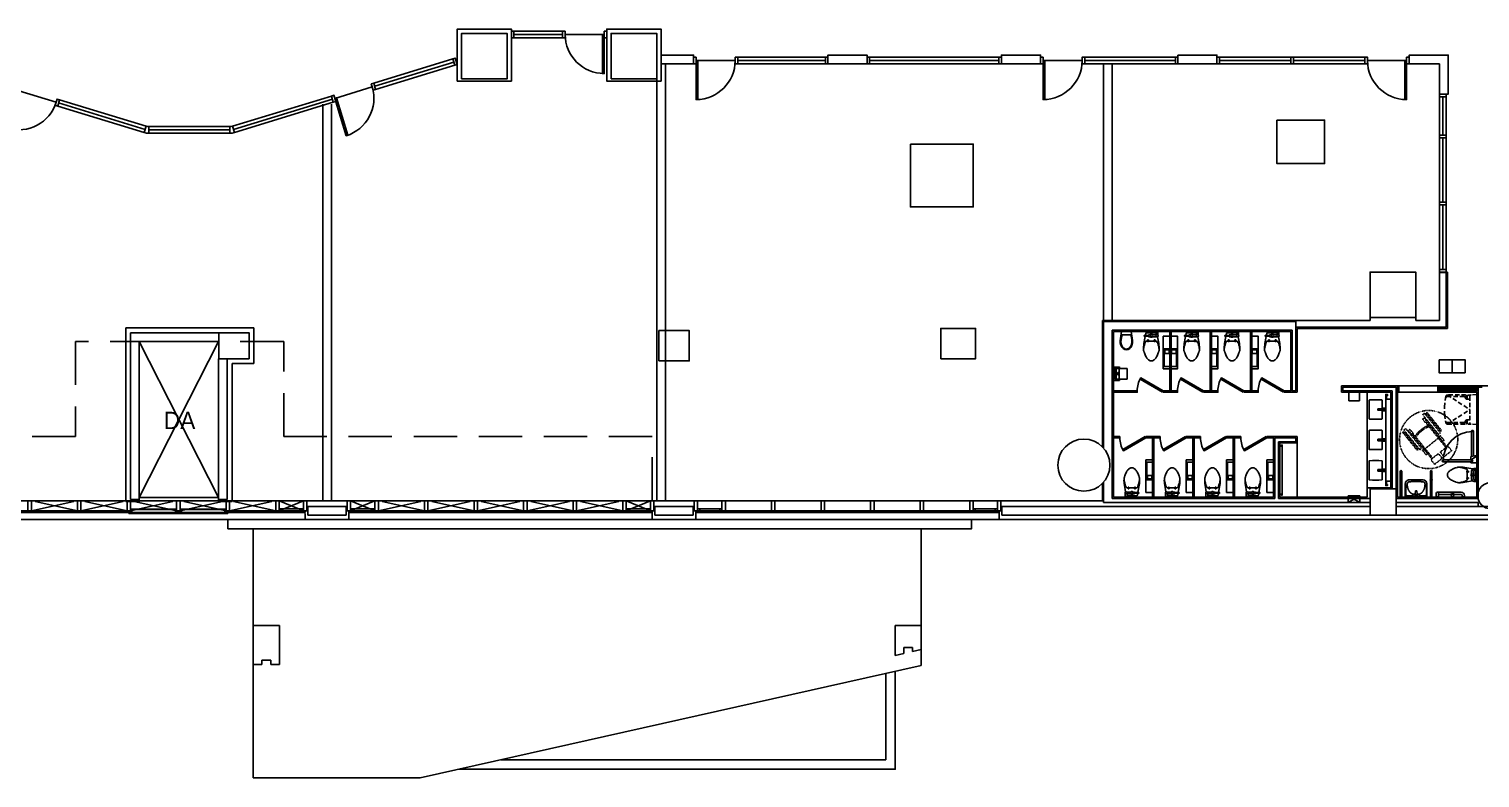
# Model space of a CAD drawing. Header units: millimetres. Extents: x -7448 to 427567, y 91657 to 341328.
# Drawn here: x 325300 to 358755, y 192582 to 209842 of the extents above; entities that cross this region are included whole.
import ezdxf
from ezdxf.enums import TextEntityAlignment as Align
from ezdxf.lldxf.tags import DXFTag

# ---------------------------------------------------------------- set-up
doc = ezdxf.new("R2010")
doc.units = ezdxf.units.MM
doc.header["$LTSCALE"] = 500
doc.header["$MEASUREMENT"] = 0
for name, pattern in [('HID', [2.6, 1.6, -1]), ('HIDDEN', [2, 1, -1]), ('HOON1', [3, 2, -1])]:
    doc.linetypes.add(name, pattern=pattern)
doc.layers.add('e-plan', color=9, linetype='CONTINUOUS')
doc.styles.add('돋움', font='Dotum.ttf')
tags = doc.linetypes.add('HIDDENX2', pattern=[0.75, 0.5, -0.25]).pattern_tags.tags
tags[6:7] = [DXFTag(74, 4), DXFTag(75, 0), DXFTag(340, '0'), DXFTag(46, 1.0), DXFTag(50, 0.0), DXFTag(44, 0.0), DXFTag(45, 0.0)]
tags[4:5] = [DXFTag(74, 4), DXFTag(75, 0), DXFTag(340, '0'), DXFTag(46, 1.0), DXFTag(50, 0.0), DXFTag(44, 0.0), DXFTag(45, 0.0)]

# ---------------------------------------------------------------- blocks, each defined once
blk = doc.blocks.new('2F 기둥 140514')
at = {"layer": 'e-plan', "ltscale": 0.5}
for points in [[(269753, 72800), (270453, 72800), (270453, 72200), (269753, 72200)], [(279903, 72150), (280603, 72150), (280603, 72850), (279903, 72850)], [(286403, 72200), (287203, 72200), (287203, 72900), (286403, 72900)], [(296303, 68600), (296903, 68600), (296903, 69200), (296303, 69200)]]:
    blk.add_lwpolyline(points, close=True, dxfattribs=at)
blk = doc.blocks.new('A$C786028D1')
at = {"layer": 'e-plan', "linetype": 'ByBlock'}
blk.add_circle((-56110, -59205), 300, dxfattribs=at)
blk = doc.blocks.new('A$C7D8044CD')
at = {"layer": 'e-plan'}
blk.add_lwpolyline([(0, 300), (300, 300), (300, 0), (0, 0)], close=True, dxfattribs=at)
blk = doc.blocks.new('A$C66941DA5')
at = {"layer": 'e-plan'}
blk.add_line((-900, 0), (0, 0), dxfattribs=at)
blk.add_lwpolyline([(-900, 0), (-860, 0), (-860, -900), (-900, -900)], close=True, dxfattribs=at)
blk.add_arc((-900, 0), 900, 270, 360, dxfattribs=at)
blk = doc.blocks.new('A$C6B9375F1')
at = {"layer": 'e-plan'}
blk.add_lwpolyline([(-30, 195), (-30, 155), (10, 155), (10, -80), (-70, -80), (-70, 155), (-30, 155)], dxfattribs=at)
blk = doc.blocks.new('syswin560')
at = {"layer": 'e-plan', "ltscale": 0.5}
for p, q in [((510, 0), (50, 0)), ((510, -50), (50, -50))]:
    blk.add_line(p, q, dxfattribs=at)
for points in [[(0, -50), (50, -50), (50, 0), (0, 0)], [(510, -50), (560, -50), (560, 0), (510, 0)]]:
    blk.add_lwpolyline(points, close=True, dxfattribs=at)
blk = doc.blocks.new('A$C3F8C4852')
at = {"layer": 'e-plan'}
for p, q in [((463, 430), (0, 430)), ((7537, 430), (8000, 430)), ((0, 300), (443, 300)), ((0, 100), (443, 100)), ((503, 195), (7497, 195)), ((503, 155), (7497, 155)), ((503, 155), (503, 0)), ((7497, 155), (7497, 0)), ((8000, 300), (7557, 300)), ((8000, 100), (7557, 100)), ((0, 0), (503, 0)), ((503, 0), (7497, 0)), ((8000, 0), (7497, 0))]:
    blk.add_line(p, q, dxfattribs=at)
at = {"layer": 'e-plan', "ltscale": 0.5}
for p, q in [((543, 430), (7457, 430)), ((443, 300), (443, 100)), ((7557, 300), (7557, 100))]:
    blk.add_line(p, q, dxfattribs=at)
at = {"layer": 'e-plan', "ltscale": 0.5, "rotation": 180}
blk.add_blockref('A$C6B9375F1', (473, 350), dxfattribs=at)
at = {"layer": 'e-plan', "ltscale": 0.5, "extrusion": (0, 0, -1), "zscale": -1, "rotation": 180}
blk.add_blockref('A$C6B9375F1', (-1173, 350), dxfattribs=at)
at = {"layer": 'e-plan', "ltscale": 0.5, "xscale": -1, "rotation": 180}
for p in [(2316, 350), (3459, 350), (4601, 350), (5744, 350), (7527, 350)]:
    blk.add_blockref('A$C6B9375F1', p, dxfattribs=at)
at = {"layer": 'e-plan', "ltscale": 0.5, "extrusion": (0, 0, -1), "xscale": -1, "zscale": -1, "rotation": 180}
blk.add_blockref('A$C6B9375F1', (-6827, 350), dxfattribs=at)
at = {"layer": 'e-plan', "xscale": -1, "rotation": 180}
for p in [(543, 195), (6897, 195)]:
    blk.add_blockref('syswin560', p, dxfattribs=at)
blk = doc.blocks.new('CC-102P')
at = {"layer": 'e-plan'}
for p, q in [((9, 148), (9, 108)), ((84, 108), (30, 108)), ((79, 113), (79, 13)), ((119, 113), (119, 13)), ((229, 83), (189, 83)), ((189, 83), (189, 63)), ((189, 63), (229, 63)), ((219, 113), (219, -2)), ((229, 63), (229, 83)), ((79, -17), (79, -67)), ((79, -67), (119, -67)), ((119, -67), (119, -17)), ((189, -67), (229, -67)), ((189, -87), (189, -67)), ((229, -87), (189, -87)), ((219, -2), (219, -117)), ((229, -67), (229, -87))]:
    blk.add_line(p, q, dxfattribs=at)
blk.add_lwpolyline([(-1, 163), (-1, 93), (9, 98), (9, 108), (30, 108, 0.018932), (29, 73), (29, -2), (29, -77, 0.024922), (31, -123, 0.25497), (34, -127, 0.056948), (38, -128, 0.016043), (54, -132), (85, -137), (84, -152, 1.060552), (114, -152), (113, -143), (279, -172, 0.022182), (347, -181, 0.0294), (399, -182, 0.029565), (435, -179, 0.035314), (464, -172, 0.006976), (476, -168, 0.004694), (494, -162, 0.019426), (535, -146, 0.015468), (584, -122, 0.040875), (614, -103, 0.036447), (644, -77, 0.04843), (664, -52, 0.068612), (674, -32, 0.037226), (678, -16, 0.041311), (679, -2, 0.041311), (678, 13, 0.037226), (674, 28, 0.068612), (664, 48, 0.04843), (644, 73, 0.036447), (614, 99, 0.040875), (584, 118, 0.015468), (535, 142, 0.019426), (494, 158, 0.004694), (476, 164, 0.006976), (464, 168, 0.035314), (435, 175, 0.029565), (399, 178, 0.0294), (347, 177, 0.022182), (279, 168), (121, 140, 0.455372), (84, 148), (9, 148), (9, 158)], format="xyb", close=True, dxfattribs=at)
blk.add_lwpolyline([(89, -67), (85, -137, 1.060552)], format="xyb", dxfattribs=at)
blk.add_lwpolyline([(113, -143), (109, -67)], dxfattribs=at)
for centre in [(99, 128), (99, -2)]:
    blk.add_circle(centre, 25, dxfattribs=at)
for centre, radius, start, end in [((99, -2), 35, 124.8499, 235.1501), ((99, -2), 35, 304.8499, 55.1501), ((222, 113), 3.54, 126.8699, 180), ((325, -24), 174, 119.5675, 126.8699), ((473, -285), 475, 116.5651, 119.5675), ((396, -131), 303, 112.8053, 116.5651), ((370, -68), 234, 105.9454, 112.8053), ((470, -419), 599, 101.6565, 105.9454), ((417, -162), 337, 94.3987, 101.6565), ((231, -117), 12.3, 180, 225), ((261, -87), 54.8, 225, 245.9278), ((358, 129), 291, 245.9278, 249.444), ((453, 384), 564, 249.444, 251.9714), ((608, 860), 1064, 251.9714, 254.0546), ((543, 633), 828, 254.0546, 256.4166), ((406, 66), 244, 256.4166, 265.6013)]:
    blk.add_arc(centre, radius, start, end, dxfattribs=at)
blk = doc.blocks.new('지상1층 평면도$0$TO')
at = {"layer": 'e-plan'}
for p, q in [((0, 132), (265, 174, 0)), ((0, 132), (0, -143, 0)), ((97, 118), (235, 147, 0)), ((97, 116), (97, -127)), ((108, 130, 0), (234, 156, 0)), ((0, -143, 0), (265, -184, 0)), ((97, -129), (235, -157)), ((108, -140), (234, -166))]:
    blk.add_line(p, q, dxfattribs=at)
for centre, major_axis, ratio, start_param, end_param in [((111, 116, 0), (-9.55, 9.55), 1, 5.702584, 7.068585), ((287, -5, 0), (-242, 0, 0), 0.742281, 1.476545, 4.80664), ((111, -127), (-9.55, -9.55), 1, -0.785396, 0.580235)]:
    blk.add_ellipse(centre, major_axis=major_axis, ratio=ratio, start_param=start_param, end_param=end_param, dxfattribs=at)
for points, knots in [([(234, -166), (273, -172, 0), (281, -172, 0), (302, -172, 0), (316, -171, 0), (343, -168, 0), (356, -165, 0), (381, -158, 0), (393, -154, 0), (417, -143, 0), (428, -138, 0), (448, -125, 0), (457, -118, 0), (474, -102, 0), (482, -94, 0), (495, -77, 0), (500, -69, 0), (509, -50, 0), (512, -41, 0), (516, -22, 0), (517, -13, 0), (517, 6, 0), (515, 16, 0), (511, 34, 0), (507, 44, 0), (498, 62, 0), (492, 70, 0), (479, 87, 0), (471, 95, 0), (454, 110, 0), (444, 117, 0), (423, 129, 0), (412, 135, 0), (389, 145, 0), (376, 149, 0), (350, 155, 0), (337, 158, 0), (310, 161, 0), (297, 162, 0), (277, 162, 0), (271, 161, 0), (234, 156, 0)], [1.476545, 1.476545, 1.476545, 1.476545, 1.575986, 1.575986, 1.751248, 1.751248, 1.92651, 1.92651, 2.101771, 2.101771, 2.277033, 2.277033, 2.452294, 2.452294, 2.627556, 2.627556, 2.802817, 2.802817, 2.978079, 2.978079, 3.15334, 3.15334, 3.328602, 3.328602, 3.503864, 3.503864, 3.679125, 3.679125, 3.854387, 3.854387, 4.029648, 4.029648, 4.20491, 4.20491, 4.380171, 4.380171, 4.555433, 4.555433, 4.730694, 4.730694, 4.80664, 4.80664, 4.80664, 4.80664]), ([(235, -157), (242, -158, 0), (249, -159, 0), (262, -161, 0), (268, -162, 0), (275, -162, 0), (277, -163, 0), (281, -163, 0), (283, -163, 0), (286, -163, 0), (287, -163, 0), (290, -163, 0), (291, -163, 0), (293, -163, 0), (294, -163, 0), (297, -163, 0), (299, -163, 0), (306, -163, 0), (310, -162, 0), (323, -161, 0), (331, -160, 0), (348, -157, 0), (356, -155, 0), (376, -150, 0), (388, -146, 0), (410, -136, 0), (421, -131, 0), (440, -119, 0), (449, -113, 0), (465, -99, 0), (472, -91, 0), (485, -76, 0), (490, -68, 0), (499, -51, 0), (502, -43, 0), (507, -23, 0), (508, -12, 0), (507, 11, 0), (505, 22, 0), (498, 40, 0), (495, 47, 0), (487, 61, 0), (483, 68, 0), (472, 82, 0), (465, 88, 0), (450, 101, 0), (442, 107, 0), (424, 119, 0), (414, 124, 0), (394, 133, 0), (383, 137, 0), (361, 144, 0), (349, 146, 0), (326, 150, 0), (314, 152, 0), (301, 152, 0), (300, 152, 0), (297, 152, 0), (295, 153, 0), (292, 153, 0), (290, 153, 0), (288, 153, 0), (287, 153, 0), (285, 153, 0), (285, 153, 0), (284, 153, 0), (283, 153, 0), (282, 153, 0), (282, 153, 0), (280, 153, 0), (279, 152, 0), (277, 152, 0), (276, 152, 0), (272, 152, 0), (270, 152, 0), (263, 151, 0), (255, 150, 0), (242, 148, 0), (238, 147, 0), (235, 147, 0)], [1.476545, 1.476545, 1.476545, 1.476545, 1.495339, 1.495339, 1.522158, 1.522158, 1.539937, 1.539937, 1.557715, 1.557715, 1.575493, 1.575493, 1.589782, 1.589782, 1.604072, 1.604072, 1.632651, 1.632651, 1.68981, 1.68981, 1.804127, 1.804127, 1.918445, 1.918445, 2.090235, 2.090235, 2.262025, 2.262025, 2.433815, 2.433815, 2.605605, 2.605605, 2.777395, 2.777395, 2.949185, 2.949185, 3.175204, 3.175204, 3.401222, 3.401222, 3.542853, 3.542853, 3.690218, 3.690218, 3.845265, 3.845265, 4.005974, 4.005974, 4.166683, 4.166683, 4.327391, 4.327391, 4.4881, 4.4881, 4.648809, 4.648809, 4.662269, 4.662269, 4.689188, 4.689188, 4.704843, 4.704843, 4.719273, 4.719273, 4.727351, 4.727351, 4.734116, 4.734116, 4.740882, 4.740882, 4.752111, 4.752111, 4.76334, 4.76334, 4.774569, 4.774569, 4.799343, 4.799343, 4.80664, 4.80664, 4.80664, 4.80664])]:
    blk.add_open_spline(points, degree=3, knots=knots, dxfattribs=at)
blk = doc.blocks.new('gsdafsdf')
at = {"layer": 'e-plan', "linetype": 'Continuous'}
for p, q in [((7027493, 2113737), (7027509, 2113737)), ((7027493, 2113705), (7027509, 2113705))]:
    blk.add_line(p, q, dxfattribs=at)
at = {"layer": 'e-plan', "linetype": 'HIDDENX2'}
blk.add_lwpolyline([(7027456, 2113598), (7027271, 2113598, -0.414214), (7027266, 2113603), (7027266, 2113839, -0.414214), (7027271, 2113844), (7027455, 2113844)], format="xyb", dxfattribs=at)
at = {"layer": 'e-plan', "linetype": 'Continuous'}
for points in [[(7027446, 2113848, -0.414214), (7027441, 2113853), (7027441, 2113872, -0.414214), (7027446, 2113877), (7027584, 2113877), (7027584, 2113566), (7027446, 2113566, -0.414214), (7027441, 2113571), (7027441, 2113589, -0.414214), (7027446, 2113594), (7027544, 2113594, 0.414214), (7027554, 2113604), (7027554, 2113838, 0.414214), (7027544, 2113848)], [(7027545, 2113598, 0.414214), (7027550, 2113603), (7027550, 2113620, 0.182213), (7027548, 2113623), (7027538, 2113635, -0.182213), (7027537, 2113638), (7027537, 2113804, -0.182213), (7027538, 2113807), (7027548, 2113819, 0.182213), (7027550, 2113822), (7027550, 2113839, 0.414214), (7027545, 2113844), (7027455, 2113844, 0.414214), (7027450, 2113839), (7027450, 2113603, 0.414214), (7027455, 2113598)], [(7027454, 2113688, 0.414214), (7027455, 2113686), (7027465, 2113686, 0.592772), (7027465, 2113756), (7027455, 2113756, 0.414214), (7027454, 2113754), (7027454, 2113721)], [(7027493, 2113702, 0.414214), (7027499, 2113696), (7027502, 2113696, 0.414214), (7027509, 2113702), (7027509, 2113721), (7027509, 2113740, 0.414214), (7027502, 2113746), (7027499, 2113746, 0.414214), (7027493, 2113740)]]:
    blk.add_lwpolyline(points, format="xyb", close=True, dxfattribs=at)
blk.add_lwpolyline([(7027519, 2113599, -0.236068), (7027517, 2113603), (7027517, 2113839, -0.236068), (7027519, 2113843)], format="xyb", dxfattribs=at)
blk = doc.blocks.new('수전')
at = {"layer": 'e-plan'}
for points in [[(-122, 17), (-172, 17), (-172, -17), (-122, -17)], [(-122, 17), (-12, 17), (-12, -17), (-122, -17)]]:
    blk.add_lwpolyline(points, close=True, dxfattribs=at)
blk.add_lwpolyline([(-58, -17), (-58, -29), (0, -29), (0, 29), (-58, 29), (-58, 17)], dxfattribs=at)
blk = doc.blocks.new('A$C77C34C64')
at = {"layer": 'e-plan'}
for centre, radius, start, end in [((5047, 152), 5047, 178.3861, 181.6139), ((7, 294), 5, 92.6399, 178.3861), ((7, 10), 5, 181.6139, 267.3601), ((224, -4412), 4716, 90, 92.6399), ((224, 4716), 4716, 267.3601, 272.6399), ((224, -4412), 4716, 87.3601, 90), ((441, 294), 5, 1.6139, 87.3601), ((441, 10), 5, 272.6399, 358.3861), ((-4599, 152), 5047, 358.3861, 1.6139)]:
    blk.add_arc(centre, radius, start, end, dxfattribs=at)
blk = doc.blocks.new('휠체어')
at = {"layer": 'e-plan', "linetype": 'HIDDEN', "ltscale": 0.001}
for p, q in [((104004497, -29776585), (104004497, -29776808)), ((104004636, -29776585), (104004497, -29776585)), ((104004636, -29776585), (104004636, -29776808)), ((104004915, -29776613), (104004636, -29776613)), ((104004790, -29776582), (104004790, -29776603)), ((104004918, -29776571), (104004800, -29776571)), ((104004800, -29776613), (104004918, -29776613)), ((104005370, -29776613), (104004915, -29776613)), ((104004929, -29776603), (104004929, -29776582)), ((104005537, -29776530), (104004998, -29776530)), ((104004998, -29776585), (104005537, -29776585)), ((104005524, -29776474), (104005012, -29776474)), ((104005012, -29776502), (104005524, -29776502)), ((104005370, -29776648), (104005370, -29776606)), ((104005370, -29776606), (104005482, -29776606)), ((104005482, -29776606), (104005482, -29776648)), ((104004636, -29776808), (104004497, -29776808)), ((104004497, -29776864), (104004497, -29777087)), ((104004636, -29776864), (104004497, -29776864)), ((104004915, -29776641), (104004636, -29776641)), ((104004636, -29777087), (104004636, -29776864)), ((104004915, -29776641), (104005370, -29776641)), ((104004915, -29777031), (104004915, -29776641)), ((104005482, -29776648), (104005370, -29776648)), ((104004497, -29777087), (104004636, -29777087)), ((104004915, -29777031), (104004636, -29777031)), ((104004915, -29777059), (104004636, -29777059)), ((104004790, -29777090), (104004790, -29777069)), ((104004800, -29777059), (104004918, -29777059)), ((104004918, -29777101), (104004800, -29777101)), ((104004915, -29777031), (104005370, -29777031)), ((104005370, -29777059), (104004915, -29777059)), ((104004929, -29777069), (104004929, -29777090)), ((104004998, -29777087), (104005537, -29777087)), ((104005537, -29777142), (104004998, -29777142)), ((104005012, -29777170), (104005524, -29777170)), ((104005524, -29777198), (104005012, -29777198)), ((104005482, -29777024), (104005370, -29777024)), ((104005370, -29777024), (104005370, -29777066)), ((104005370, -29777066), (104005482, -29777066)), ((104005482, -29777066), (104005482, -29777024))]:
    blk.add_line(p, q, dxfattribs=at)
blk.add_circle((104005028, -29776836), 670, dxfattribs=at)
blk.add_arc((104004915, -29776627), 13.9, 90, 270, dxfattribs=at)
at = {"layer": 'e-plan', "linetype": 'HIDDEN', "ltscale": 0.001, "extrusion": (0, 0, -1)}
for centre, major_axis, start_param, end_param in [((104004800, -29776582), (-10.4, 0.1), -0.005026, 1.56577), ((104004800, -29776603), (10.4, 0), 1.573354, 3.14415), ((104004918, -29776582), (-10.4, 0), 1.568101, 3.138897), ((104004918, -29776603), (-10.4, 0.1), 3.13677, 4.707566), ((104004998, -29776558), (-27.3, 5.4), 4.516091, 7.657684), ((104005012, -29776488), (13.7, 2.7), 1.767078, 4.908671), ((104005524, -29776488), (13.7, 2.7), -1.374341, 1.767252), ((104005537, -29776558), (-27.3, 5.4), 1.374384, 4.515977), ((104004618, -29776836), (-519, 421), 2.164891, 2.756829), ((104004618, -29776836), (-492, 492), 2.0724, 2.639989), ((104004800, -29777069), (10.4, 0), 3.145386, 4.716182), ((104004800, -29777090), (10.4, 0), 1.573354, 3.14415), ((104004915, -29777045), (-13.7, 2.7), 4.516094, 7.657687), ((104004918, -29777069), (10.4, 0.1), -1.564958, 0.005838), ((104004918, -29777090), (-10.4, 0), 3.138418, 4.709215), ((104004998, -29777114), (27.3, 5.4), 1.767164, 4.908757), ((104005012, -29777184), (13.7, 2.7), 1.767252, 4.908844), ((104005537, -29777114), (-27.3, 5.4), 1.374384, 4.515977)]:
    blk.add_ellipse(centre, major_axis=major_axis, ratio=1, start_param=start_param, end_param=end_param, dxfattribs=at)
at = {"layer": 'e-plan', "linetype": 'HIDDEN', "ltscale": 0.001}
blk.add_ellipse((104005524, -29777184), major_axis=(-13.7, 2.7), ratio=1, start_param=1.767244, end_param=4.908837, dxfattribs=at)
blk = doc.blocks.new('장애인 화장실 세트')
at = {"layer": 'e-plan', "ltscale": 400}
for p, q in [((409057, 73636), (408493, 73636)), ((409068, 73573), (409043, 73711)), ((409058, 73711), (409127, 73608)), ((409218, 73636), (409218, 73711)), ((409218, 73636), (409218, 73573)), ((409357, 73619), (409324, 73431)), ((409337, 73701), (409332, 73711)), ((409347, 73701), (409337, 73701)), ((409347, 73701), (409387, 73701)), ((409347, 73651), (409347, 73701)), ((409397, 73701), (409387, 73701)), ((409387, 73701), (409387, 73680)), ((409387, 73651), (409387, 73680)), ((409402, 73711), (409397, 73701)), ((409407, 73631), (409479, 73631)), ((409494, 73681), (409419, 73681)), ((409569, 73681), (409494, 73681)), ((409584, 73631), (409509, 73631)), ((409589, 73711), (409594, 73701)), ((409594, 73701), (409604, 73701)), ((409604, 73701), (409604, 73680)), ((409644, 73701), (409604, 73701)), ((409604, 73651), (409604, 73680)), ((409664, 73431), (409631, 73614)), ((409644, 73701), (409654, 73701)), ((409644, 73651), (409644, 73701)), ((409654, 73701), (409659, 73711)), ((409066, 73586), (408493, 73586)), ((409068, 73573), (409143, 73573)), ((409143, 73593), (409143, 72936)), ((409193, 73593), (409193, 72936)), ((409193, 73573), (409218, 73573)), ((409494, 73491), (409379, 73491)), ((409407, 73591), (409479, 73591)), ((409409, 73521), (409429, 73521)), ((409409, 73481), (409409, 73521)), ((409429, 73481), (409409, 73481)), ((409429, 73521), (409429, 73481)), ((409609, 73491), (409494, 73491)), ((409584, 73591), (409509, 73591)), ((409579, 73521), (409559, 73521)), ((409559, 73521), (409559, 73481)), ((409559, 73481), (409579, 73481)), ((409579, 73481), (409579, 73521)), ((409893, 73351), (409893, 72801)), ((409943, 73351), (409943, 73183)), ((409996, 73426), (409968, 73426)), ((409996, 73376), (409968, 73376)), ((409996, 73426), (409996, 73376)), ((409943, 73183), (409943, 73119)), ((409943, 73119), (409943, 72826)), ((409996, 73176), (409946, 73183)), ((409996, 73126), (409946, 73119)), ((409996, 73179), (409996, 73123)), ((409996, 72826), (409918, 72826)), ((409996, 72776), (409918, 72776)), ((409996, 72826), (409996, 72776))]:
    blk.add_line(p, q, dxfattribs=at)
for centre, radius in [((409168, 73611), 10), ((409494, 73611), 25)]:
    blk.add_circle(centre, radius, dxfattribs=at)
for centre, radius, start, end in [((408493, 73611), 25, 90, 270.0002), ((409168, 73636), 50, 213.6543, 0), ((409407, 73651), 60, 180, 270), ((409419, 73218), 463, 90, 93.8753), ((409407, 73651), 20, 180, 270), ((409494, 73611), 35, 34.8499, 145.1501), ((409569, 73218), 463, 85.6617, 90), ((409584, 73651), 60, 270, 0), ((409584, 73651), 20, 270, 0), ((409755, 73326), 441, 175.2364, 181.9723), ((409617, 73321), 304, 181.9723, 188.7462), ((410087, 73298), 775, 170.1534, 175.2364), ((409527, 73308), 213, 188.7462, 196.8361), ((409561, 73304), 244, 166.4166, 175.6013), ((410128, 73167), 828, 164.0546, 166.4166), ((410356, 73102), 1064, 161.9714, 164.0546), ((409880, 73256), 564, 159.444, 161.9714), ((409625, 73352), 291, 155.9278, 159.444), ((409409, 73449), 54.8, 135, 155.9278), ((409379, 73479), 12.3, 90, 135), ((409494, 73611), 35, 214.8499, 325.1501), ((409609, 73487), 3.54, 36.8699, 90), ((409472, 73385), 174, 29.5675, 36.8699), ((409211, 73237), 475, 26.5651, 29.5675), ((409365, 73314), 303, 22.8053, 26.5651), ((409428, 73340), 234, 15.9454, 22.8053), ((409077, 73240), 599, 11.6565, 15.9454), ((408900, 73298), 775, 4.7636, 9.8466), ((408900, 73298), 775, 4.7636, 9.8466), ((409333, 73293), 337, 4.3987, 11.6565), ((409460, 73308), 213, 343.1639, 351.2538), ((409460, 73308), 213, 343.1639, 351.2538), ((409460, 73308), 213, 343.1639, 351.2538), ((409370, 73321), 304, 351.2538, 358.0277), ((409233, 73326), 441, 358.0277, 4.7636), ((409968, 73351), 75, 90, 180), ((409968, 73351), 25, 90, 180), ((410008, 73426), 12.5, 90, 180), ((410008, 73376), 12.5, 180, 270), ((409168, 72936), 25, 180, 0), ((409760, 73378), 456, 196.8361, 198.4349), ((410283, 73552), 1007, 198.4349, 199.5108), ((409864, 73404), 562, 199.5108, 203.9625), ((410160, 73536), 887, 203.9625, 207.5073), ((409566, 73226), 217, 207.5073, 216.8699), ((409611, 73260), 273, 216.8699, 225.2192), ((409535, 73183), 165, 225.2192, 236.3099), ((409489, 73114), 82.6, 236.3099, 252.0099), ((409497, 73139), 108, 252.0099, 260.5377), ((409494, 73119), 87.7, 260.5377, 270), ((409494, 73119), 87.7, 270, 279.4623), ((409490, 73139), 108, 279.4623, 287.9901), ((409498, 73114), 82.6, 287.9901, 303.6901), ((409452, 73183), 165, 303.6901, 314.7808), ((409376, 73260), 273, 314.7808, 323.1301), ((409421, 73226), 217, 323.1301, 332.4927), ((408827, 73536), 887, 332.4927, 336.0375), ((409124, 73404), 562, 336.0375, 340.4892), ((408705, 73552), 1007, 340.4892, 341.5651), ((408705, 73552), 1007, 340.4892, 341.5651), ((409227, 73378), 456, 341.5651, 343.1639), ((409227, 73378), 456, 341.5651, 343.1639), ((409227, 73378), 456, 341.5651, 343.1639), ((409946, 73151), 32, 90, 270), ((410008, 73179), 12.5, 90, 180), ((410008, 73123), 12.5, 180, 270), ((409918, 72801), 25, 90, 270), ((410008, 72826), 12.5, 90, 180), ((410008, 72776), 12.5, 180, 270)]:
    blk.add_arc(centre, radius, start, end, dxfattribs=at)
at = {"layer": 'e-plan'}
blk.add_arc((409168, 73611), 675, 180, 270, dxfattribs=at)
blk = doc.blocks.new('장애인 세면대')
at = {"layer": 'e-plan', "linetype": 'Continuous'}
for p, q in [((104010301, -29753697), (104010265, -29753697)), ((104010267, -29754292), (104010267, -29753697)), ((104010299, -29754292), (104010299, -29753697)), ((104010882, -29753692), (104010382, -29753692)), ((104010382, -29753692), (104010382, -29754002)), ((104010392, -29753982), (104010392, -29753752)), ((104010422, -29753722), (104010566, -29753722)), ((104010445, -29753884), (104010448, -29753877)), ((104010448, -29753877), (104010451, -29753869)), ((104010451, -29753869), (104010455, -29753862)), ((104010455, -29753862), (104010459, -29753854)), ((104010459, -29753854), (104010463, -29753847)), ((104010463, -29753847), (104010467, -29753840)), ((104010467, -29753840), (104010472, -29753833)), ((104010472, -29753833), (104010476, -29753826)), ((104010476, -29753826), (104010481, -29753820)), ((104010481, -29753820), (104010485, -29753814)), ((104010485, -29753814), (104010489, -29753808)), ((104010489, -29753808), (104010493, -29753804)), ((104010493, -29753804), (104010497, -29753800)), ((104010497, -29753800), (104010501, -29753796)), ((104010501, -29753796), (104010504, -29753793)), ((104010504, -29753793), (104010508, -29753790)), ((104010508, -29753790), (104010511, -29753787)), ((104010511, -29753787), (104010515, -29753784)), ((104010515, -29753784), (104010518, -29753782)), ((104010518, -29753782), (104010522, -29753779)), ((104010522, -29753779), (104010526, -29753777)), ((104010526, -29753777), (104010531, -29753774)), ((104010531, -29753774), (104010535, -29753772)), ((104010535, -29753772), (104010541, -29753770)), ((104010541, -29753770), (104010546, -29753768)), ((104010546, -29753768), (104010552, -29753766)), ((104010552, -29753766), (104010559, -29753765)), ((104010559, -29753765), (104010567, -29753764)), ((104010567, -29753764), (104010571, -29753764)), ((104010595, -29753762), (104010602, -29753762)), ((104010598, -29753722), (104010666, -29753722)), ((104010602, -29753727), (104010661, -29753727)), ((104010602, -29753755), (104010606, -29753755)), ((104010602, -29753762), (104010611, -29753762)), ((104010610, -29753760), (104010618, -29753836)), ((104010618, -29753836), (104010646, -29753836)), ((104010646, -29753836), (104010653, -29753760)), ((104010653, -29753762), (104010661, -29753762)), ((104010658, -29753755), (104010661, -29753755)), ((104010661, -29753762), (104010668, -29753762)), ((104010693, -29753764), (104010697, -29753764)), ((104010697, -29753764), (104010704, -29753765)), ((104010698, -29753722), (104010842, -29753722)), ((104010704, -29753765), (104010711, -29753766)), ((104010711, -29753766), (104010717, -29753768)), ((104010717, -29753768), (104010723, -29753770)), ((104010723, -29753770), (104010728, -29753772)), ((104010728, -29753772), (104010733, -29753774)), ((104010733, -29753774), (104010737, -29753777)), ((104010737, -29753777), (104010741, -29753779)), ((104010741, -29753779), (104010745, -29753782)), ((104010745, -29753782), (104010749, -29753784)), ((104010749, -29753784), (104010752, -29753787)), ((104010752, -29753787), (104010756, -29753790)), ((104010756, -29753790), (104010759, -29753793)), ((104010759, -29753793), (104010763, -29753796)), ((104010763, -29753796), (104010766, -29753800)), ((104010766, -29753800), (104010770, -29753804)), ((104010770, -29753804), (104010774, -29753808)), ((104010774, -29753808), (104010778, -29753814)), ((104010778, -29753814), (104010783, -29753820)), ((104010783, -29753820), (104010787, -29753826)), ((104010787, -29753826), (104010792, -29753833)), ((104010792, -29753833), (104010796, -29753840)), ((104010796, -29753840), (104010800, -29753847)), ((104010800, -29753847), (104010804, -29753854)), ((104010804, -29753854), (104010808, -29753862)), ((104010808, -29753862), (104010812, -29753869)), ((104010812, -29753869), (104010815, -29753877)), ((104010815, -29753877), (104010818, -29753884)), ((104010872, -29753752), (104010872, -29753982)), ((104010882, -29754002), (104010882, -29753692)), ((104010963, -29753697), (104010999, -29753697)), ((104010965, -29754292), (104010965, -29753697)), ((104010997, -29754292), (104010997, -29753697)), ((104010427, -29753980), (104010428, -29753975)), ((104010427, -29753984), (104010427, -29753980)), ((104010427, -29753988), (104010427, -29753984)), ((104010427, -29753991), (104010427, -29753988)), ((104010427, -29753994), (104010427, -29753991)), ((104010427, -29753996), (104010427, -29753994)), ((104010427, -29753999), (104010427, -29753996)), ((104010428, -29754001), (104010427, -29753999)), ((104010428, -29753964), (104010429, -29753958)), ((104010428, -29753970), (104010428, -29753964)), ((104010428, -29753975), (104010428, -29753970)), ((104010428, -29754003), (104010428, -29754001)), ((104010428, -29754005), (104010428, -29754003)), ((104010429, -29754007), (104010428, -29754005)), ((104010429, -29753958), (104010430, -29753951)), ((104010429, -29754009), (104010429, -29754007)), ((104010430, -29754011), (104010429, -29754009)), ((104010430, -29753944), (104010432, -29753937)), ((104010430, -29753951), (104010430, -29753944)), ((104010430, -29754013), (104010430, -29754011)), ((104010431, -29754015), (104010430, -29754013)), ((104010432, -29754017), (104010431, -29754015)), ((104010432, -29753937), (104010433, -29753929)), ((104010432, -29754019), (104010432, -29754017)), ((104010433, -29754020), (104010432, -29754019)), ((104010433, -29753929), (104010434, -29753922)), ((104010434, -29754022), (104010433, -29754020)), ((104010434, -29753922), (104010436, -29753914)), ((104010434, -29754024), (104010434, -29754022)), ((104010435, -29754026), (104010434, -29754024)), ((104010436, -29754028), (104010435, -29754026)), ((104010436, -29753914), (104010438, -29753907)), ((104010437, -29754029), (104010436, -29754028)), ((104010438, -29754031), (104010437, -29754029)), ((104010438, -29753907), (104010440, -29753899)), ((104010440, -29754032), (104010438, -29754031)), ((104010440, -29753899), (104010442, -29753892)), ((104010441, -29754034), (104010440, -29754032)), ((104010443, -29754035), (104010441, -29754034)), ((104010442, -29753892), (104010445, -29753884)), ((104010445, -29754037), (104010443, -29754035)), ((104010447, -29754038), (104010445, -29754037)), ((104010450, -29754039), (104010447, -29754038)), ((104010453, -29754040), (104010450, -29754039)), ((104010456, -29754042), (104010453, -29754040)), ((104010460, -29754043), (104010456, -29754042)), ((104010464, -29754044), (104010460, -29754043)), ((104010469, -29754045), (104010464, -29754044)), ((104010474, -29754047), (104010469, -29754045)), ((104010472, -29754092), (104010792, -29754092)), ((104010481, -29754048), (104010474, -29754047)), ((104010489, -29754049), (104010481, -29754048)), ((104010498, -29754049), (104010489, -29754049)), ((104010508, -29754050), (104010498, -29754049)), ((104010520, -29754051), (104010508, -29754050)), ((104010534, -29754051), (104010520, -29754051)), ((104010548, -29754051), (104010534, -29754051)), ((104010564, -29754052), (104010548, -29754051)), ((104010580, -29754052), (104010564, -29754052)), ((104010597, -29754052), (104010580, -29754052)), ((104010614, -29754052), (104010597, -29754052)), ((104010632, -29754052), (104010614, -29754052)), ((104010649, -29754052), (104010632, -29754052)), ((104010666, -29754052), (104010649, -29754052)), ((104010683, -29754052), (104010666, -29754052)), ((104010700, -29754052), (104010683, -29754052)), ((104010715, -29754051), (104010700, -29754052)), ((104010730, -29754051), (104010715, -29754051)), ((104010743, -29754051), (104010730, -29754051)), ((104010755, -29754050), (104010743, -29754051)), ((104010766, -29754049), (104010755, -29754050)), ((104010775, -29754049), (104010766, -29754049)), ((104010782, -29754048), (104010775, -29754049)), ((104010789, -29754047), (104010782, -29754048)), ((104010795, -29754045), (104010789, -29754047)), ((104010800, -29754044), (104010795, -29754045)), ((104010804, -29754043), (104010800, -29754044)), ((104010808, -29754042), (104010804, -29754043)), ((104010811, -29754040), (104010808, -29754042)), ((104010814, -29754039), (104010811, -29754040)), ((104010816, -29754038), (104010814, -29754039)), ((104010818, -29754037), (104010816, -29754038)), ((104010818, -29753884), (104010821, -29753891)), ((104010820, -29754035), (104010818, -29754037)), ((104010822, -29754034), (104010820, -29754035)), ((104010821, -29753891), (104010823, -29753898)), ((104010824, -29754032), (104010822, -29754034)), ((104010823, -29753898), (104010826, -29753905)), ((104010825, -29754031), (104010824, -29754032)), ((104010826, -29754029), (104010825, -29754031)), ((104010826, -29753905), (104010828, -29753912)), ((104010827, -29754028), (104010826, -29754029)), ((104010828, -29754026), (104010827, -29754028)), ((104010828, -29753912), (104010829, -29753918)), ((104010829, -29754024), (104010828, -29754026)), ((104010829, -29753918), (104010831, -29753924)), ((104010830, -29754022), (104010829, -29754024)), ((104010831, -29754019), (104010830, -29754020)), ((104010830, -29754020), (104010830, -29754022)), ((104010831, -29753924), (104010832, -29753930)), ((104010832, -29754017), (104010831, -29754019)), ((104010832, -29753930), (104010833, -29753936)), ((104010833, -29754013), (104010832, -29754015)), ((104010832, -29754015), (104010832, -29754017)), ((104010833, -29753936), (104010834, -29753941)), ((104010834, -29754011), (104010833, -29754013)), ((104010834, -29753941), (104010834, -29753947)), ((104010834, -29753947), (104010835, -29753952)), ((104010835, -29754006), (104010834, -29754009)), ((104010834, -29754009), (104010834, -29754011)), ((104010835, -29753952), (104010836, -29753957)), ((104010836, -29754001), (104010835, -29754004)), ((104010835, -29754004), (104010835, -29754006)), ((104010836, -29753957), (104010836, -29753962)), ((104010836, -29753962), (104010836, -29753967)), ((104010836, -29753967), (104010836, -29753972)), ((104010836, -29753972), (104010836, -29753977)), ((104010836, -29753977), (104010837, -29753981)), ((104010837, -29753981), (104010836, -29753986)), ((104010836, -29753986), (104010836, -29753990)), ((104010836, -29753990), (104010836, -29753994)), ((104010836, -29753994), (104010836, -29753998)), ((104010836, -29753998), (104010836, -29754001))]:
    blk.add_line(p, q, dxfattribs=at)
for centre, radius in [((104010582, -29753741), 25), ((104010632, -29753741), 8), ((104010682, -29753741), 25)]:
    blk.add_circle(centre, radius, dxfattribs=at)
for centre, radius, start, end in [((104010265, -29753692), 5, 180, 270), ((104010301, -29753692), 5, 270, 0), ((104010422, -29753752), 30, 90, 180), ((104010606, -29753760), 5, 5.3909, 90), ((104010658, -29753760), 5, 90, 174.6091), ((104010842, -29753752), 30, 0, 90), ((104010963, -29753692), 5, 180, 270), ((104010999, -29753692), 5, 270, 0), ((104010283, -29754092), 22, 136.6582, 223.3418), ((104010283, -29754092), 22, 316.6582, 43.3418), ((104010472, -29754002), 90, 180, 270), ((104010792, -29754002), 90, 270, 0), ((104010981, -29754092), 22, 136.6582, 223.3418), ((104010981, -29754092), 22, 316.6582, 43.3418), ((104010283, -29754292), 16, 180, 0), ((104010981, -29754292), 16, 180, 0)]:
    blk.add_arc(centre, radius, start, end, dxfattribs=at)
blk = doc.blocks.new('지상2층 평면도$0$A$C26E721D9')
at = {"layer": 'e-plan', "linetype": 'HOON1', "ltscale": 0.1, "extrusion": (0, 0, -1)}
for p, q in [((0, 745), (7, 615)), ((690, 745), (0, 745)), ((690, 745), (683, 615)), ((7, 615), (10, 559)), ((9, 67), (345, 582)), ((78, 507), (19, 502)), ((648, 582), (42, 582)), ((45, 454), (45, 63)), ((74, 479), (68, 479)), ((106, 535), (108, 582)), ((107, 513), (110, 582)), ((681, 67), (345, 582)), ((583, 513), (580, 582)), ((584, 535), (582, 582)), ((612, 507), (671, 502)), ((616, 479), (622, 479)), ((645, 454), (645, 63)), ((683, 615), (680, 559))]:
    blk.add_line(p, q, dxfattribs=at)
for centre, radius, start, end in [((-5404, 275), 5399, 357.7957, 2.307), ((-42, 617), 35, 270, 357), ((-19, 492), 10, 2.307, 85.2364), ((-46, 561), 36, 274.461, 357), ((-237, 3017), 2500, 273.4998, 274.461), ((-70, 454), 25, 0, 85.2364), ((-71, 515), 36, 182.8624, 265.2364), ((-76, 537), 30, 182.8624, 265.2364), ((-86, 542), 20, 182.8624, 273.4998), ((-619, 515), 36, 274.7636, 357.1376), ((-604, 542), 20, 266.5002, 357.1376), ((-614, 537), 30, 274.7636, 357.1376), ((-453, 3017), 2500, 265.539, 266.5002), ((-620, 454), 25, 94.7636, 180), ((-644, 561), 36, 183, 265.539), ((-648, 617), 35, 183, 270), ((-671, 492), 10, 94.7636, 177.693), ((4714, 275), 5399, 177.693, 182.2043), ((-47, 69), 38, 282.5917, 357.7957), ((-21, 58), 10, 283.6449, 338.2701), ((-318, 1281), 1268, 281.4958, 283.6449), ((-318, 1281), 1280, 273.91, 282.5917), ((-70, 63), 25, 281.4958, 0), ((-345, 1680), 1680, 266.09, 273.91), ((-372, 1281), 1280, 257.4083, 266.09), ((-620, 63), 25, 180, 258.5042), ((-372, 1281), 1268, 256.3551, 258.5042), ((-643, 69), 38, 182.2043, 257.4083), ((-669, 58), 10, 201.7299, 256.3551)]:
    blk.add_arc(centre, radius, start, end, dxfattribs=at)
blk = doc.blocks.new('cw-al-luver-06')
at = {"layer": 'e-plan'}
for p, q in [((70, 100), (1073, 100)), ((70, 90), (1073, 90)), ((70, 10), (1073, 10)), ((70, 0), (1073, 0))]:
    blk.add_line(p, q, dxfattribs=at)
for points in [[(0, 0), (0, 40), (40, 40), (40, 100), (70, 100), (70, 0), (0, 0)], [(1143, 0), (1143, 40), (1103, 40), (1103, 100), (1073, 100), (1073, 0), (1143, 0)]]:
    blk.add_lwpolyline(points, dxfattribs=at)
blk = doc.blocks.new('1~2F TC-140305')
at = {"layer": 'e-plan', "ltscale": 0.5}
for points in [[(-79840, -49600), (-78790, -49600), (-78790, -48550), (-79840, -48550)], [(-76390, -49600), (-75340, -49600), (-75340, -48550), (-76390, -48550)], [(-61040, -50550), (-61040, -51550), (-59940, -51550), (-59940, -50550)], [(-69490, -51100), (-69490, -52550), (-68040, -52550), (-68040, -51100)], [(-58890, -55100), (-57840, -55100), (-57840, -54050), (-58890, -54050)]]:
    blk.add_lwpolyline(points, close=True, dxfattribs=at)
blk.add_circle((-65490, -58500), 600, dxfattribs=at)

msp = doc.modelspace()

# ---------------------------------------------------------------- linework, layer by layer
at = {"layer": 'e-plan'}
for p, q in [((337602, 209792), (336482, 209792)), ((336482, 209717), (337602, 209717)), ((337602, 209642), (336482, 209642)), ((333248, 208596), (335071, 209153)), ((341642, 209192), (343662, 209192)), ((343662, 209117), (341642, 209117)), ((344682, 209192), (347662, 209192)), ((347662, 209117), (344682, 209117)), ((349642, 209192), (351731, 209192)), ((351731, 209117), (349642, 209117)), ((356102, 209192), (352751, 209192)), ((352751, 209117), (354396, 209117)), ((354456, 209117), (356102, 209117)), ((335093, 209082), (333270, 208524)), ((333291, 208452), (335115, 209010)), ((339772, 209042), (339772, 198972)), ((339972, 209042), (339972, 198972)), ((341642, 209042), (343662, 209042)), ((344682, 209042), (347662, 209042)), ((349642, 209042), (351731, 209042)), ((350072, 209042), (350072, 203122)), ((350272, 209042), (350272, 203122)), ((356102, 209042), (352751, 209042)), ((327980, 207529), (325983, 208140)), ((326005, 208211), (328002, 207601)), ((329992, 207601), (332272, 208298)), ((332294, 208226), (330014, 207529)), ((330036, 207457), (332316, 208154)), ((332072, 208110), (332072, 198972)), ((332272, 208110), (332272, 198972)), ((357822, 208282), (357822, 204302)), ((357897, 207395), (357897, 208282)), ((357972, 208282), (357972, 204302)), ((325961, 208068), (327958, 207457)), ((328061, 207592), (329934, 207592)), ((329934, 207517), (328061, 207517)), ((328061, 207442), (329934, 207442)), ((357897, 207335), (357897, 205849)), ((357897, 204302), (357897, 205789)), ((357822, 204232), (357822, 203122)), ((357972, 204232), (357822, 204232)), ((357972, 204242), (358002, 204242)), ((357972, 204232), (357972, 202972)), ((358002, 204242), (358002, 202942)), ((350052, 203122), (350052, 200210)), ((356222, 203122), (350052, 203122)), ((350072, 203102), (350072, 200189)), ((354512, 203102), (350072, 203102)), ((354512, 203102), (354512, 201502)), ((356222, 203192), (356222, 203122)), ((357272, 203192), (357272, 203122)), ((357272, 203122), (357822, 203122)), ((330482, 202952), (327532, 202952)), ((327532, 202952), (327532, 198952)), ((329672, 202842), (327642, 202842)), ((327642, 202842), (327642, 199002)), ((330482, 202952), (330482, 202132)), ((350272, 202902), (350272, 199022)), ((354422, 202902), (350272, 202902)), ((350302, 202872), (350302, 199052)), ((354392, 202872), (350302, 202872)), ((354392, 202872), (354392, 201472)), ((354422, 202902), (354422, 201502)), ((357972, 202972), (354512, 202972)), ((354542, 202942), (354542, 201472)), ((358002, 202942), (354542, 202942)), ((329672, 202642), (327842, 202642)), ((327842, 202642), (327842, 199002)), ((327842, 199042), (329672, 202642)), ((329672, 199042), (327842, 202642)), ((329672, 202242), (329672, 199002)), ((329872, 202242), (329872, 199002)), ((329982, 202132), (329982, 198952)), ((330482, 202132), (329982, 202132)), ((354392, 201472), (354542, 201472)), ((354422, 201502), (354512, 201502)), ((355562, 201622), (355562, 201472)), ((355562, 201622), (356852, 201622)), ((355562, 201472), (356702, 201472)), ((355592, 201592), (355592, 201502)), ((355592, 201592), (356822, 201592)), ((355592, 201502), (356732, 201502)), ((356152, 199272), (356152, 201472)), ((356702, 199272), (356702, 201472)), ((356732, 199242), (356732, 201502)), ((356822, 199242), (356822, 201592)), ((356852, 199052), (356852, 201622)), ((356882, 201622), (357782, 201622)), ((356882, 201472), (357782, 201472)), ((359702, 201622), (357812, 201622)), ((358712, 201587), (357812, 201587)), ((358712, 201507), (357812, 201507)), ((357812, 201472), (358682, 201472)), ((358682, 199052), (358682, 201472)), ((358802, 201592), (358712, 201592)), ((358712, 199022), (358712, 201592)), ((353992, 200452), (353992, 199052)), ((353992, 200452), (354542, 200452)), ((354022, 200422), (354022, 199022)), ((354022, 200422), (354512, 200422)), ((354512, 200332), (354512, 200422)), ((354542, 200302), (354542, 200452)), ((354112, 200332), (354112, 199022)), ((354112, 200332), (354512, 200332)), ((354142, 200302), (354142, 199052)), ((354142, 200302), (354542, 200302)), ((354542, 200302), (354542, 199052)), ((350072, 199395), (350072, 198932)), ((350052, 199373), (350052, 198972)), ((355987, 198932), (355717, 199082)), ((355717, 198932), (355987, 199082)), ((356702, 199272), (356152, 199272)), ((356152, 199052), (356152, 199272)), ((327601, 198737), (324675, 198737)), ((327642, 199002), (327842, 199002)), ((327842, 199042), (329672, 199042)), ((329872, 199002), (329672, 199002)), ((331669, 198737), (329886, 198737)), ((331709, 198972), (332172, 198972)), ((332172, 198842), (331729, 198842)), ((348172, 198972), (350072, 198972)), ((356222, 198842), (348172, 198842)), ((356222, 198932), (350072, 198932)), ((354022, 199022), (350272, 199022)), ((353992, 199052), (350302, 199052)), ((356222, 199022), (354112, 199022)), ((356152, 199052), (354142, 199052)), ((356822, 199022), (358712, 199022)), ((358712, 198932), (356822, 198932)), ((362872, 198842), (356822, 198842)), ((356852, 199052), (358682, 199052)), ((358712, 198842), (358712, 198932)), ((331669, 198697), (324675, 198697)), ((331669, 198542), (324675, 198542)), ((331669, 198677), (331669, 198542)), ((332172, 198542), (331669, 198542)), ((332172, 198642), (331729, 198642)), ((362672, 198642), (348172, 198642)), ((362572, 198542), (348172, 198542)), ((330472, 192582), (330472, 198322)), ((345872, 198322), (345872, 195173)), ((345872, 195173), (334317, 192582)), ((334317, 192582), (330472, 192582))]:
    msp.add_line(p, q, dxfattribs=at)
at = {"layer": 'e-plan', "ltscale": 0.5}
for p, q in [((331629, 198972), (324715, 198972)), ((331729, 198842), (331729, 198642))]:
    msp.add_line(p, q, dxfattribs=at)
at = {"layer": 'e-plan', "linetype": 'HOON1'}
for p, q in [((325355, 198737), (326418, 198972)), ((326418, 198737), (325355, 198972)), ((326498, 198737), (327561, 198972)), ((327561, 198737), (326498, 198972)), ((327641, 198737), (328704, 198972)), ((328704, 198737), (327641, 198972)), ((328784, 198737), (329846, 198972)), ((329846, 198737), (328784, 198972)), ((329926, 198737), (330989, 198972)), ((330989, 198737), (329926, 198972)), ((331069, 198737), (331629, 198972)), ((331629, 198737), (331069, 198972)), ((332715, 198737), (333275, 198972)), ((333275, 198737), (332715, 198972)), ((333355, 198737), (334418, 198972)), ((334418, 198737), (333355, 198972)), ((334498, 198737), (335561, 198972)), ((335561, 198737), (334498, 198972)), ((335641, 198737), (336704, 198972)), ((336704, 198737), (335641, 198972)), ((336784, 198737), (337846, 198972)), ((337846, 198737), (336784, 198972)), ((337926, 198737), (338989, 198972)), ((338989, 198737), (337926, 198972)), ((339069, 198737), (339629, 198972)), ((339629, 198737), (339069, 198972))]:
    msp.add_line(p, q, dxfattribs=at)
at = {"layer": 'e-plan'}
for points in [[(335172, 208642), (336422, 208642), (336422, 209842), (335172, 209842)], [(336422, 209642), (336482, 209642), (336482, 209792), (336422, 209792)], [(337602, 209642), (337662, 209642), (337662, 209792), (337602, 209792)], [(338562, 209642), (338622, 209642), (338622, 209792), (338562, 209792)], [(335172, 209027), (335115, 209010), (335071, 209153), (335128, 209171)], [(340682, 209042), (340622, 209042), (340622, 209192), (340682, 209192)], [(341642, 209042), (341582, 209042), (341582, 209192), (341642, 209192)], [(343722, 209042), (343662, 209042), (343662, 209192), (343722, 209192)], [(344622, 209042), (344682, 209042), (344682, 209192), (344622, 209192)], [(347662, 209042), (347722, 209042), (347722, 209192), (347662, 209192)], [(348682, 209042), (348622, 209042), (348622, 209192), (348682, 209192)], [(349642, 209042), (349582, 209042), (349582, 209192), (349642, 209192)], [(351791, 209042), (351731, 209042), (351731, 209192), (351791, 209192)], [(352691, 209042), (352751, 209042), (352751, 209192), (352691, 209192)], [(354396, 209042), (354456, 209042), (354456, 209192), (354396, 209192)], [(356102, 209042), (356162, 209042), (356162, 209192), (356102, 209192)], [(357062, 209042), (357122, 209042), (357122, 209192), (357062, 209192)], [(333291, 208452), (333234, 208435), (333190, 208578), (333248, 208596)], [(325961, 208068), (325904, 208085), (325948, 208229), (326005, 208211)], [(332373, 208172), (332316, 208154), (332272, 208298), (332330, 208315)], [(357972, 208282), (357972, 208342), (357822, 208342), (357822, 208282)], [(357972, 207335), (357972, 207395), (357822, 207395), (357822, 207335)], [(357972, 205849), (357972, 205789), (357822, 205789), (357822, 205849)], [(357972, 204242), (357972, 204302), (357822, 204302), (357822, 204242)], [(351602, 202762), (351452, 202762), (351452, 202012), (351602, 202012)], [(351632, 202762), (351632, 202872), (351602, 202872), (351602, 201502), (351632, 201502), (351632, 202062), (351632, 202062), (351632, 202468)], [(351632, 202762), (351782, 202762), (351782, 202012), (351632, 202012)], [(352562, 202762), (352562, 202872), (352532, 202872), (352532, 201502), (352562, 201502), (352562, 202062), (352562, 202062), (352562, 202468)], [(352562, 202762), (352712, 202762), (352712, 202012), (352562, 202012)], [(353492, 202762), (353492, 202872), (353462, 202872), (353462, 201502), (353492, 201502), (353492, 202062), (353492, 202062), (353492, 202468)], [(353492, 202762), (353642, 202762), (353642, 202012), (353492, 202012)], [(351475, 202062), (351602, 202062), (351602, 202468), (351475, 202468)], [(351592, 202368), (351485, 202368), (351485, 202448), (351592, 202448)], [(351759, 202062), (351632, 202062), (351632, 202468), (351759, 202468)], [(351642, 202368), (351749, 202368), (351749, 202448), (351642, 202448)], [(352689, 202062), (352562, 202062), (352562, 202468), (352689, 202468)], [(352572, 202368), (352679, 202368), (352679, 202448), (352572, 202448)], [(353619, 202062), (353492, 202062), (353492, 202468), (353619, 202468)], [(353502, 202368), (353609, 202368), (353609, 202448), (353502, 202448)], [(351437, 201476), (351452, 201502), (350933, 201802), (350918, 201776)], [(352367, 201476), (352382, 201502), (351863, 201802), (351848, 201776)], [(353297, 201476), (353312, 201502), (352793, 201802), (352778, 201776)], [(354227, 201476), (354242, 201502), (353723, 201802), (353708, 201776)], [(350302, 201472), (350302, 201502), (350852, 201502), (350852, 201472)], [(351452, 201472), (351452, 201502), (351782, 201502), (351782, 201472)], [(352382, 201472), (352382, 201502), (352712, 201502), (352712, 201472)], [(353312, 201472), (353312, 201502), (353642, 201502), (353642, 201472)], [(354242, 201472), (354242, 201502), (354392, 201502), (354392, 201472)], [(356882, 201472), (356852, 201472), (356852, 201622), (356882, 201622)], [(357812, 201622), (357782, 201622), (357782, 201572), (357812, 201572)], [(358712, 201567), (357782, 201567), (357782, 201527), (358712, 201527)], [(357812, 201472), (357782, 201472), (357782, 201522), (357812, 201522)], [(350452, 200452), (350452, 200422), (350302, 200422), (350302, 200452)], [(351037, 200448), (351052, 200422), (350533, 200122), (350518, 200148)], [(351382, 200452), (351382, 200422), (351052, 200422), (351052, 200452)], [(351202, 199162), (351202, 199052), (351232, 199052), (351232, 200422), (351202, 200422), (351202, 199862), (351202, 199862), (351202, 199456)], [(351967, 200448), (351982, 200422), (351463, 200122), (351448, 200148)], [(352312, 200452), (352312, 200422), (351982, 200422), (351982, 200452)], [(352132, 199162), (352132, 199052), (352162, 199052), (352162, 200422), (352132, 200422), (352132, 199862), (352132, 199862), (352132, 199456)], [(352897, 200448), (352912, 200422), (352393, 200122), (352378, 200148)], [(353242, 200452), (353242, 200422), (352912, 200422), (352912, 200452)], [(353062, 199162), (353062, 199052), (353092, 199052), (353092, 200422), (353062, 200422), (353062, 199862), (353062, 199862), (353062, 199456)], [(353827, 200448), (353842, 200422), (353323, 200122), (353308, 200148)], [(353992, 200452), (353992, 200422), (353842, 200422), (353842, 200452)], [(351202, 199162), (351052, 199162), (351052, 199912), (351202, 199912)], [(351075, 199862), (351202, 199862), (351202, 199456), (351075, 199456)], [(352132, 199162), (351982, 199162), (351982, 199912), (352132, 199912)], [(352005, 199862), (352132, 199862), (352132, 199456), (352005, 199456)], [(353062, 199162), (352912, 199162), (352912, 199912), (353062, 199912)], [(352935, 199862), (353062, 199862), (353062, 199456), (352935, 199456)], [(353992, 199162), (353842, 199162), (353842, 199912), (353992, 199912)], [(353865, 199862), (353992, 199862), (353992, 199456), (353865, 199456)], [(351192, 199556), (351085, 199556), (351085, 199476), (351192, 199476)], [(352122, 199556), (352015, 199556), (352015, 199476), (352122, 199476)], [(353052, 199556), (352945, 199556), (352945, 199476), (353052, 199476)], [(353982, 199556), (353875, 199556), (353875, 199476), (353982, 199476)], [(355987, 199082), (355987, 198932), (355717, 198932), (355717, 199082)], [(329886, 198322), (329886, 198542), (347029, 198542), (347029, 198322)]]:
    msp.add_lwpolyline(points, close=True, dxfattribs=at)
for points in [[(339872, 208642), (339872, 209842), (338622, 209842), (338622, 208642), (339872, 208642)], [(328031, 207592), (328002, 207601), (327958, 207457), (328008, 207442), (328061, 207442), (328061, 207592), (328031, 207592)], [(329964, 207592), (329992, 207601), (330036, 207457), (329986, 207442), (329934, 207442), (329934, 207592), (329964, 207592)], [(356702, 201312), (356602, 201312), (356602, 201392), (356622, 201392), (356622, 201422), (356582, 201422), (356582, 199322), (356622, 199322), (356622, 199342), (356602, 199342), (356602, 199422), (356702, 199422)], [(354142, 200232), (354177, 200232), (354177, 200232), (354177, 200232), (354177, 200252), (354197, 200252), (354197, 199102), (354177, 199102), (354177, 199122), (354177, 199122), (354177, 199122), (354142, 199122)], [(327842, 199002), (327842, 198952), (327532, 198952)], [(329672, 199002), (329672, 198952), (329982, 198952)], [(335209, 192782), (345272, 192782), (345272, 195038)], [(336190, 193002), (345052, 193002), (345052, 194989)]]:
    msp.add_lwpolyline(points, dxfattribs=at)
at = {"layer": 'e-plan', "ltscale": 0.5}
for points in [[(339872, 209242), (340622, 209242), (340622, 209042), (339872, 209042)], [(351791, 209242), (352691, 209242), (352691, 209042), (351791, 209042), (351791, 209242)], [(357822, 209042), (357822, 208342), (358022, 208342), (358022, 209242), (357122, 209242), (357122, 209042), (357822, 209042)]]:
    msp.add_lwpolyline(points, dxfattribs=at)
for points in [[(344622, 209042), (343722, 209042), (343722, 209242), (344622, 209242), (344622, 209042)], [(348622, 209042), (347722, 209042), (347722, 209242), (348622, 209242), (348622, 209042)]]:
    msp.add_lwpolyline(points, close=True, dxfattribs=at)
at = {"layer": 'e-plan', "linetype": 'HOON1'}
for points in [[(339669, 198972), (339669, 200452), (331172, 200452), (331172, 202642), (326372, 202642), (326372, 200452), (316675, 200452), (316675, 198952)], [(345472, 195452), (345272, 195407), (345272, 196097), (345872, 196097), (345872, 195542), (345672, 195497), (345672, 195587), (345472, 195587), (345472, 195452)]]:
    msp.add_lwpolyline(points, dxfattribs=at)
at = {"layer": 'e-plan'}
msp.add_lwpolyline([(355739, 201272), (355966, 201272, 0.414214), (355976, 201282), (355976, 201472), (355729, 201472), (355729, 201282, 0.414214)], format="xyb", close=True, dxfattribs=at)
at = {"layer": 'e-plan', "linetype": 'HOON1'}
msp.add_lwpolyline([(330672, 195297), (330672, 195197), (330472, 195197), (330472, 196097), (331072, 196097), (331072, 195197), (330872, 195197), (330872, 195297), (330672, 195297)], close=True, dxfattribs=at)
at = {"layer": 'e-plan'}
for centre, start, end in [((351452, 201502), 150, 180), ((352382, 201502), 150, 180), ((353312, 201502), 150, 180), ((354242, 201502), 150, 180), ((351052, 200422), 180, 210), ((351982, 200422), 180, 210), ((352912, 200422), 180, 210), ((353842, 200422), 180, 210)]:
    msp.add_arc(centre, 600, start, end, dxfattribs=at)

# ---------------------------------------------------------------- block references
for name, p in [('A$C786028D1', (415112, 258292)), ('1~2F TC-140305', (415112, 258292)), ('2F 기둥 140514', (59920, 130042)), ('A$C66941DA5', (341582, 209117)), ('A$C66941DA5', (349582, 209117)), ('A$C7D8044CD', (357812, 201922)), ('A$C7D8044CD', (358112, 201922)), ('수전', (356572, 201072)), ('수전', (356572, 200372)), ('수전', (356572, 199672)), ('cw-al-luver-06', (327601, 198677)), ('cw-al-luver-06', (328744, 198677)), ('A$C3F8C4852', (332172, 198542))]:
    msp.add_blockref(name, p, dxfattribs=at)
at = {"layer": 'e-plan', "xscale": -1}
for name, p in [('A$C66941DA5', (337662, 209717)), ('A$C66941DA5', (356162, 209117)), ('A$C3F8C4852', (348172, 198542))]:
    msp.add_blockref(name, p, dxfattribs=at)
at = {"layer": 'e-plan'}
for name, p, rotation in [('A$C66941DA5', (325926, 208157), 343.0025023013706), ('A$C66941DA5', (333212, 208507), 16.99874845253876), ('CC-102P', (351179, 202871), 270), ('CC-102P', (352109, 202871), 270), ('CC-102P', (353039, 202871), 270), ('CC-102P', (353969, 202871), 270), ('장애인 화장실 세트', (284971, 609060), 270), ('CC-102P', (350725, 199053), 90), ('CC-102P', (351655, 199053), 90), ('CC-102P', (352585, 199053), 90), ('CC-102P', (353515, 199053), 90), ('syswin560', (331629, 198737), 180)]:
    msp.add_blockref(name, p, dxfattribs=dict(at, rotation=rotation))
at = {"layer": 'e-plan', "xscale": -0.8000000158627163, "yscale": 0.7999999970197679, "zscale": 0.800000000745058, "rotation": 90.00568773320612}
msp.add_blockref('지상1층 평면도$0$TO', (350598, 202872), dxfattribs=at)
at = {"layer": 'e-plan', "extrusion": (0, 0, -1), "xscale": -1, "zscale": -1, "rotation": 179.9841249326363}
msp.add_blockref('gsdafsdf', (-7377300, 2317566), dxfattribs=at)
at = {"layer": 'e-plan', "linetype": 'HID', "ltscale": 0.1, "xscale": -1, "rotation": 269.9943121599874}
msp.add_blockref('지상2층 평면도$0$A$C26E721D9', (357937, 200727), dxfattribs=at)
at = {"layer": 'e-plan', "xscale": -1}
for name, p, rotation in [('A$C77C34C64', (356197, 200848), 270), ('휠체어', (88856380, -62022338), 308.9127738766019), ('A$C77C34C64', (356197, 200148), 270), ('A$C77C34C64', (356197, 199448), 270)]:
    msp.add_blockref(name, p, dxfattribs=dict(at, rotation=rotation))
at = {"layer": 'e-plan', "linetype": 'ByBlock', "rotation": 180}
msp.add_blockref('장애인 세면대', (104367914, -29554640), dxfattribs=at)
at = {"layer": 'e-plan', "ltscale": 0.5, "extrusion": (0, 0, -1), "zscale": -1, "rotation": 180}
for p in [(-325345, 198892), (-331699, 198892)]:
    msp.add_blockref('A$C6B9375F1', p, dxfattribs=at)
at = {"layer": 'e-plan', "ltscale": 0.5, "rotation": 180}
for p in [(326428, 198892), (327571, 198892), (328714, 198892), (329856, 198892), (330999, 198892)]:
    msp.add_blockref('A$C6B9375F1', p, dxfattribs=at)

# ---------------------------------------------------------------- texts
at = {"layer": 'e-plan', "lineweight": 0, "style": '돋움'}
msp.add_text('DA', height=400, dxfattribs=at).set_placement((328772, 200822), align=Align.MIDDLE)

doc.saveas('drawing.dxf')
